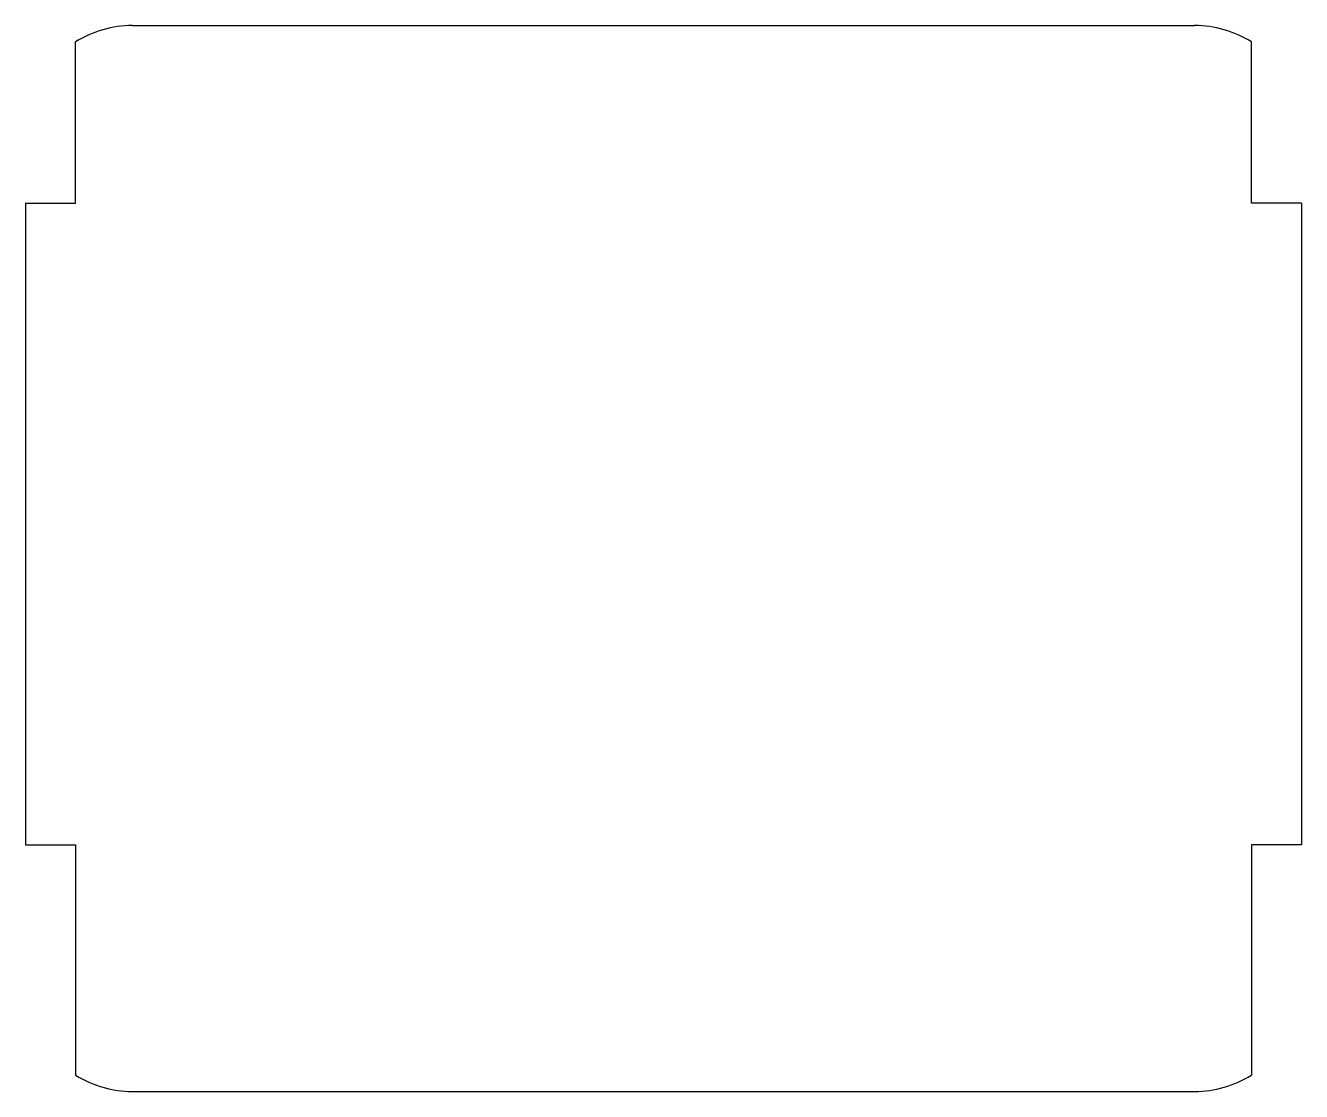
# Model space of a CAD drawing. Extents: x -1.49 to 1.49, y -1.33 to 1.17.
import ezdxf

# ---------------------------------------------------------------- set-up
doc = ezdxf.new("R2010")
doc.units = 0
doc.header["$MEASUREMENT"] = 0
doc.layers.add('VISIBLE', color=7, linetype='CONTINUOUS')

msp = doc.modelspace()

# ---------------------------------------------------------------- linework, layer by layer
at = {"layer": 'VISIBLE'}
for p, q in [((-1.242, 1.1655), (1.242, 1.1655)), ((-1.375, 0.75), (-1.375, 1.1271)), ((1.375, 0.75), (1.375, 1.1271)), ((-1.492, 0.75), (-1.375, 0.75)), ((-1.492, 0.75), (-1.492, -0.75)), ((1.492, 0.75), (1.375, 0.75)), ((1.492, 0.75), (1.492, -0.75)), ((-1.492, -0.75), (-1.375, -0.75)), ((-1.375, -0.75), (-1.375, -1.2882)), ((1.375, -0.75), (1.375, -1.2882)), ((1.492, -0.75), (1.375, -0.75)), ((-1.242, -1.3265), (1.242, -1.3265))]:
    msp.add_line(p, q, dxfattribs=at)
for centre, start, end in [((-1.242, 0.9155), 90, 122.1407), ((1.242, 0.9155), 57.8593, 90), ((-1.242, -1.0765), 237.8593, 270), ((1.242, -1.0765), 270, 302.1407)]:
    msp.add_arc(centre, 0.25, start, end, dxfattribs=at)

doc.saveas('drawing.dxf')
